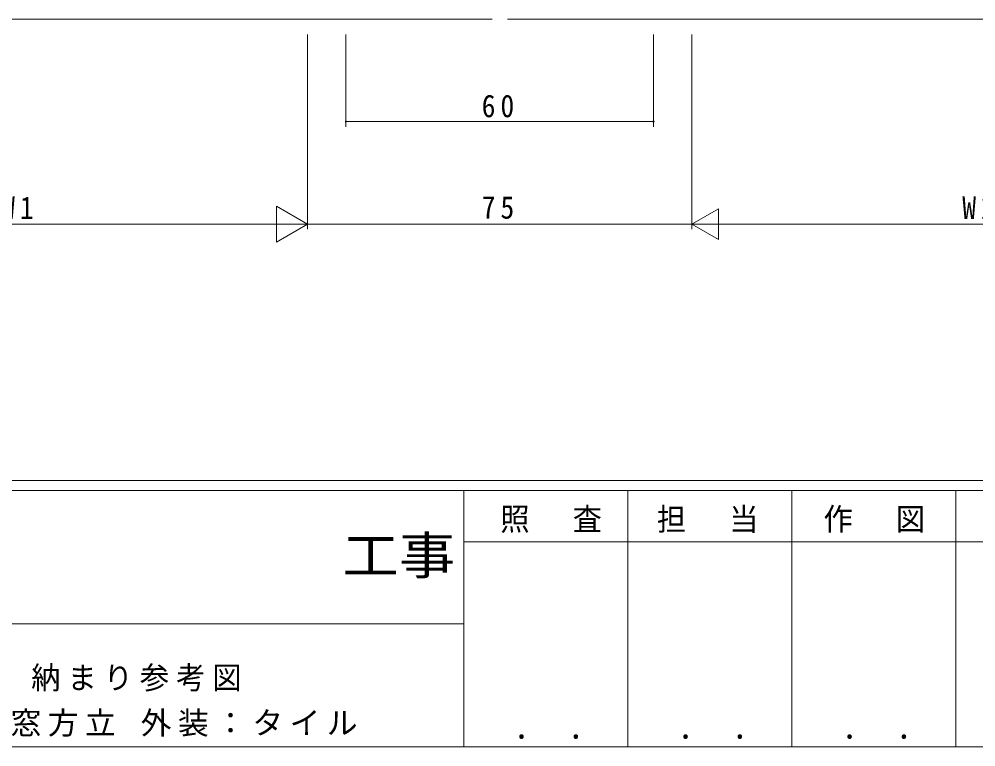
# Model space of a CAD drawing. Units: millimetres, scale not verified. Extents: x -594 to 539, y -420 to 386.
# Drawn here: x 59.2 to 245.9, y -420 to -278 of the extents above; entities that cross this region are included whole.
import ezdxf
from ezdxf.enums import TextEntityAlignment as Align

# ---------------------------------------------------------------- set-up
doc = ezdxf.new("R2010")
doc.units = ezdxf.units.MM
doc.header["$LTSCALE"] = 2
for name, color, linetype, lineweight in [('0-1_YKK_ZWAK', 7, 'Continuous', 9), ('0-5_YSS_K', 3, 'Continuous', 9), ('0-7_YKK_D', 6, 'Continuous', 9)]:
    doc.layers.add(name, color=color, linetype=linetype, lineweight=lineweight)
doc.layers.add('0-2_USER1', color=7, linetype='Continuous')
doc.styles.add('ＭＳ ゴシック', font='')
doc.styles.get('ＭＳ ゴシック').set_extended_font_data('MS Gothic')

msp = doc.modelspace()

# ---------------------------------------------------------------- linework, layer by layer
at = {"layer": '0-1_YKK_ZWAK'}
for p, q in [((510, -368), (-590, -368)), ((456, -370), (-590, -370)), ((146, -370), (146, -420)), ((178, -370), (178, -420)), ((210, -370), (210, -420)), ((242, -370), (242, -420)), ((243.406, -379.999), (146, -379.999)), ((243.406, -379.999), (272, -379.999)), ((-38, -395.999), (146, -395.999)), ((-590, -420), (456, -420))]:
    msp.add_line(p, q, dxfattribs=at)
at = {"layer": '0-5_YSS_K'}
for p, q in [((151.499, -277.998), (-4.001, -277.996)), ((154.499, -277.998), (309.999, -277.998))]:
    msp.add_line(p, q, dxfattribs=at)
at = {"layer": '0-7_YKK_D'}
for p, q in [((115.499, -281), (115.499, -319)), ((115.499, -281), (115.499, -319)), ((122.999, -281), (122.999, -299)), ((182.999, -281), (182.999, -299)), ((190.499, -281), (190.499, -319)), ((190.5, -281), (190.502, -318.998)), ((122.999, -298), (182.999, -298)), ((109.437, -314.5), (109.437, -321.5)), ((115.499, -318), (109.437, -314.5)), ((190.502, -317.998), (195.698, -314.997)), ((195.698, -320.997), (195.698, -314.997)), ((108.499, -318), (9.999, -318)), ((115.499, -318), (103.375, -318)), ((115.499, -318), (109.437, -321.5)), ((115.499, -318), (190.499, -318)), ((190.502, -317.998), (200.894, -317.997)), ((190.502, -317.998), (195.698, -320.997)), ((196.502, -317.997), (297.001, -317.991))]:
    msp.add_line(p, q, dxfattribs=at)
for centre, start, end in [((122.999, -298), 0, 180), ((122.999, -298), 180, 0), ((182.999, -298), 0, 180), ((182.999, -298), 180, 0)]:
    msp.add_arc(centre, 0.106, start, end, dxfattribs=at)

# ---------------------------------------------------------------- texts
at = {"layer": '0-1_YKK_ZWAK', "color": 3, "style": 'ＭＳ ゴシック', "width": 1.1}
msp.add_text('工事', height=7.331, dxfattribs=at).set_placement((122.331, -388.509), align=Align.BOTTOM_LEFT)
at = {"layer": '0-1_YKK_ZWAK', "char_height": 4.399, "attachment_point": 7, "style": 'ＭＳ ゴシック'}
for s, insert in [('\\T1.24;\\W0.95;照\\~\\~査', (153.127, -378.257)), ('\\T1.24;\\W0.95;担\\~\\~当', (183.649, -378.257)), ('\\T1.24;\\W0.95;作\\~\\~図', (216.171, -378.231)), ('\\T1.24;\\W0.95;\\~．\\~．', (152.364, -418.494)), ('\\T1.24;\\W0.95;\\~．\\~．', (184.364, -418.494)), ('\\T1.24;\\W0.95;\\~．\\~．', (216.364, -418.494))]:
    msp.add_mtext(s, dxfattribs=dict(at, insert=insert))
at = {"layer": '0-2_USER1', "char_height": 4.399, "attachment_point": 7, "style": 'ＭＳ ゴシック'}
for s, insert in [('\\T1.24;\\W0.95;SYSTEMA31\\~つらいち枠\\~納まり参考図', (-12.519, -409.213)), ('\\T1.21;FIX窓【FIX専用枠】\\~連窓方立\\~外装：タイル', (-18.604, -418.035))]:
    msp.add_mtext(s, dxfattribs=dict(at, insert=insert))
at = {"layer": '0-7_YKK_D', "color": 7, "char_height": 4.399, "attachment_point": 7, "style": 'ＭＳ ゴシック'}
for s, insert in [('\\T1.36;\\W0.9;60', (149.479, -297.2)), ('\\T1.36;\\W0.9;W1', (55.729, -317)), ('\\T1.36;\\W0.9;75', (149.479, -317))]:
    msp.add_mtext(s, dxfattribs=dict(at, insert=insert))
at = {"layer": '0-7_YKK_D', "color": 7, "insert": (243.231, -316.994), "char_height": 4.399, "attachment_point": 7, "rotation": 0.004, "style": 'ＭＳ ゴシック'}
msp.add_mtext('\\T1.36;\\W0.9;W2', dxfattribs=at)

doc.saveas('drawing.dxf')
